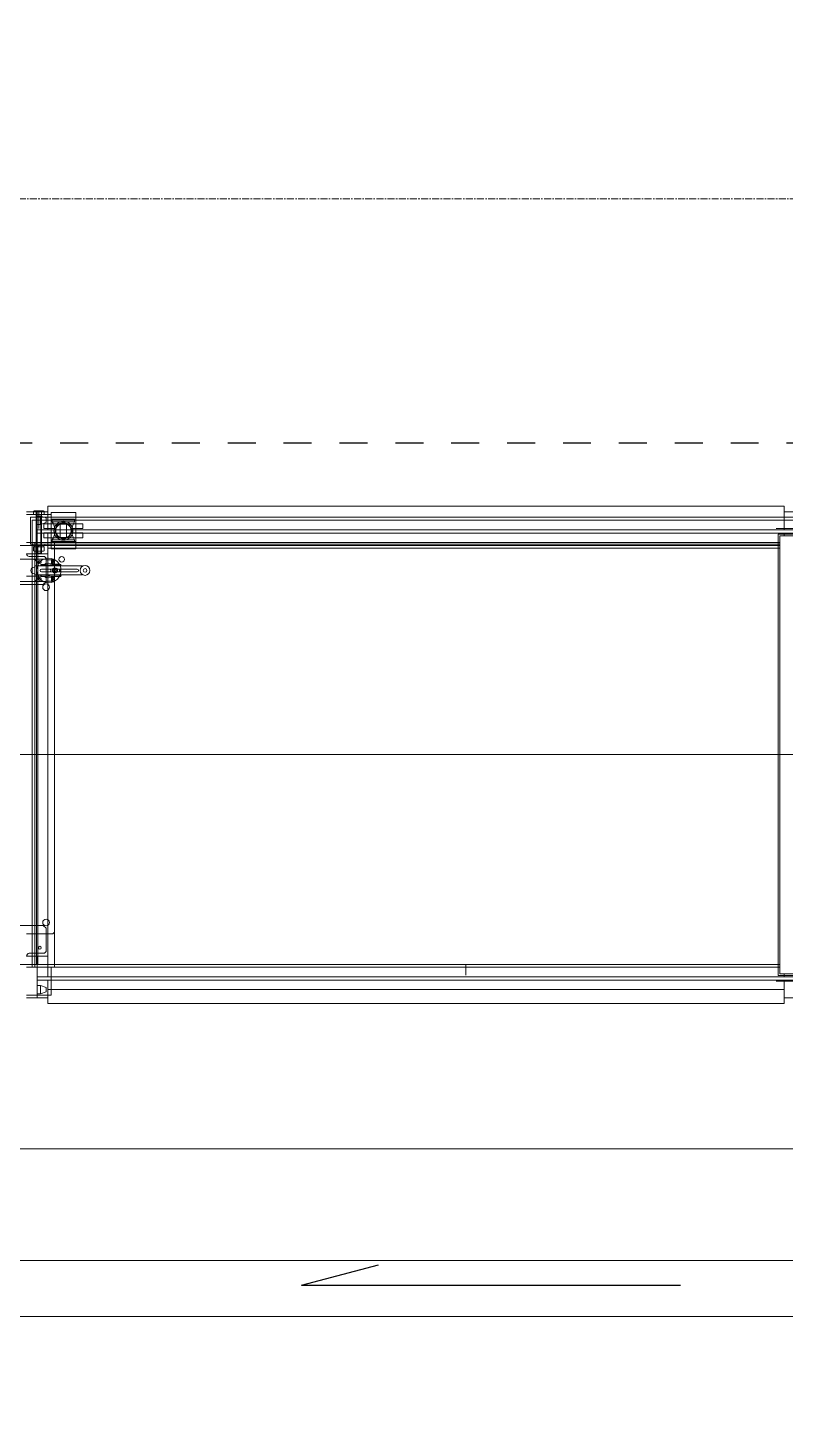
# Model space of a CAD drawing. Header units: millimetres. Extents: x 0 to 79600, y 0 to 55400.
# Drawn here: x 38730 to 40085, y 29911 to 32408 of the extents above; entities that cross this region are included whole.
import ezdxf

# ---------------------------------------------------------------- set-up
doc = ezdxf.new("R2010")
doc.units = ezdxf.units.MM
doc.header["$LTSCALE"] = 50
doc.linetypes.add('CENTER', pattern=[2, 1.25, -0.25, 0.25, -0.25])
doc.linetypes.add('JIS_02_1.0', pattern=[2, 1, -1])
for name, color, linetype in [('CURE', 104, 'JIS_02_1.0'), ('kutai', 7, 'Continuous'), ('kutai3', 253, 'Continuous'), ('MACHINE', 204, 'Continuous')]:
    doc.layers.add(name, color=color, linetype=linetype)
doc.layers.add('GRID', color=7, linetype='CENTER', lineweight=5)

# ---------------------------------------------------------------- blocks, each defined once
blk = doc.blocks.new('A$C6AD54ABD')
at = {"color": 0, "linetype": 'ByBlock', "lineweight": -2}
for p, q in [((1044.1, 436), (1025.1, 436)), ((1044.1, 446), (2362.1, 446)), ((1044.1, 421), (1044.1, 446)), ((1044.1, 414), (1044.1, 436)), ((2356.1, 381), (2356.1, 431)), ((2356.1, 431), (2400.1, 431)), ((2362.1, 446), (2362.1, 421)), ((2381.1, 436), (2362.1, 436)), ((2362.1, 436), (2362.1, 414)), ((2375.1, 428.5), (2365.1, 425)), ((2365.1, 425), (2365.1, 417)), ((2375.1, 413.5), (2375.1, 428.5)), ((2381.1, 428.5), (2375.1, 428.5)), ((2381.1, 361), (2381.1, 436)), ((2381.1, 436), (2400.1, 436)), ((2381.1, 361), (2381.1, 436)), ((2381.1, 413.5), (2381.1, 428.5)), ((1058.8, 406), (1002.8, 406)), ((2381.1, 404), (1025.1, 404)), ((1044.1, 421), (2362.1, 421)), ((1044.1, 421), (1044.1, 414)), ((2362.1, 421), (1044.1, 421)), ((1044.1, 414), (1044.1, 404)), ((1044.1, 404), (1044.1, 414)), ((2362.1, 414), (2362.1, 421)), ((2362.1, 414), (2362.1, 421)), ((2362.1, 404), (2362.1, 414)), ((2362.1, 404), (2362.1, 414)), ((2362.1, 414), (2362.1, 404)), ((2365.1, 417), (2375.1, 413.5)), ((2375.1, 413.5), (2381.1, 413.5)), ((445.1, 396), (1055.1, 396)), ((448.1, 393), (1052.1, 393)), ((1025.1, 398), (2381.1, 398)), ((1044.1, 393), (1044.1, 398)), ((1052.1, 393), (1052.1, -391)), ((1052.1, 381), (2387.1, 381)), ((1052.1, 376), (2380.1, 376)), ((1055.1, 386), (1055.1, 396)), ((1055.1, 386), (1055.1, -384)), ((1613.7, 377.1), (1613.7, 394.9)), ((2350.1, 381), (2350.1, -379)), ((2400.1, 381), (2356.1, 381)), ((2362.1, 371), (2362.1, 398)), ((2362.1, 371), (2362.1, 398)), ((2362.1, 398), (2362.1, 361)), ((2380.1, 376), (2380.1, -374)), ((2382.1, 1), (2382.1, 376)), ((2382.1, 376), (2425.1, 376)), ((2385.1, -379), (2385.1, 381)), ((2390.1, 381), (2387.1, 381)), ((2390.1, 381), (2390.1, -379)), ((2362.1, -369), (2362.1, 371)), ((2362.1, 361), (2381.1, 361)), ((2368.1, 356), (2365.1, 353)), ((2365.1, 311), (2365.1, 353)), ((2368.1, 356), (2395.1, 356)), ((2382.1, 361), (2381.1, 361)), ((2400.1, 361), (2382.1, 361)), ((2353.1, 321), (2350.1, 318)), ((2350.1, 318), (2350.1, -316)), ((2353.1, 321), (2400.1, 321)), ((2370.1, 306), (2365.1, 311)), ((2425.1, 306), (2370.1, 306)), ((0, 0), (3658, 0)), ((2382.1, 1), (2382.1, -374)), ((2300.3, -321.1), (2385.3, -321.1)), ((2300.3, -321.1), (2300.3, -321.9)), ((2338.3, -320.9), (2339.4, -320)), ((2338.3, -320.9), (2338.5, -321.1)), ((2339.6, -318.3), (2340.3, -318.3)), ((2353.4, -318.1), (2340.3, -318.1)), ((2340.3, -318.1), (2340.3, -321.1)), ((2340.7, -321.1), (2340.7, -318.1)), ((2340.7, -321.1), (2340.7, -318.1)), ((2358, -319.1), (2340.8, -319.1)), ((2340.8, -319.1), (2340.8, -321.1)), ((2341.7, -319.1), (2341.7, -318.1)), ((2341.7, -319.1), (2341.7, -318.1)), ((2353.1, -319), (2350.1, -316)), ((2353.1, -319), (2350.1, -316)), ((2350.6, -314.1), (2352.4, -312.3)), ((2350.6, -314.1), (2353.9, -317.4)), ((2352.6, -309.6), (2353.9, -309.6)), ((2353.1, -319), (2400.1, -319)), ((2353.9, -309.5), (2353.9, -317.8)), ((2355.2, -309.5), (2353.9, -309.5)), ((2355.2, -317.1), (2355.2, -309.5)), ((2355.2, -309.8), (2365.2, -309.8)), ((2362.2, -319.3), (2358.4, -319.3)), ((2373.8, -319.1), (2362.6, -319.1)), ((2363.6, -318.6), (2372.1, -318.6)), ((2363.6, -318.6), (2363.6, -319.1)), ((2370.1, -304), (2365.1, -309)), ((2365.1, -309), (2365.1, -351)), ((2365.2, -317), (2365.2, -309.1)), ((2365.2, -309.1), (2370.2, -309.1)), ((2367.7, -318.3), (2365.2, -315.8)), ((2370.2, -318.3), (2367.7, -318.3)), ((2425.1, -304), (2370.1, -304)), ((2425.1, -309.1), (2370.2, -309.1)), ((2370.2, -318.3), (2374.2, -318.3)), ((2372.1, -319.1), (2372.1, -318.6)), ((2373.8, -321.1), (2373.8, -319.1)), ((2374.2, -318.3), (2374.2, -321.1)), ((2381.7, -313.7), (2377.8, -321.1)), ((2385.3, -321.1), (2385.3, -323.1)), ((2385.3, -323.1), (2386.3, -323.1)), ((2300.3, -337.1), (2300.3, -336.3)), ((2385.3, -337.1), (2300.3, -337.1)), ((2330.2, -326.6), (2309.3, -326.6)), ((2309.3, -331.6), (2330.2, -331.6)), ((2373.3, -326.6), (2330.2, -326.6)), ((2330.2, -331.6), (2373.3, -331.6)), ((2340.3, -339.1), (2338.3, -337.3)), ((2338.8, -331.6), (2338.8, -326.6)), ((2339.6, -339.8), (2340.3, -339.8)), ((2340.3, -337.1), (2340.3, -340.1)), ((2353.4, -340.1), (2340.3, -340.1)), ((2340.7, -331.6), (2340.7, -326.6)), ((2340.7, -340.1), (2340.7, -337.1)), ((2340.7, -340.1), (2340.7, -337.1)), ((2340.8, -326.6), (2340.8, -331.6)), ((2340.8, -337.1), (2340.8, -339.1)), ((2340.8, -339.1), (2358, -339.1)), ((2341.7, -340.1), (2341.7, -339.1)), ((2341.7, -340.1), (2341.7, -339.1)), ((2347, -329.1), (2348.1, -327.1)), ((2348.1, -331.1), (2347, -329.1)), ((2348.1, -327.1), (2350.5, -327.1)), ((2348.1, -331.1), (2350.5, -331.1)), ((2351.6, -329.1), (2350.5, -327.1)), ((2350.5, -331.1), (2351.6, -329.1)), ((2350.6, -344.1), (2352.4, -342.3)), ((2350.6, -344.1), (2353.9, -347.4)), ((2352.6, -348.6), (2353.9, -348.6)), ((2353.9, -340.4), (2353.9, -348.7)), ((2355.2, -348.7), (2353.9, -348.7)), ((2355.2, -348.7), (2355.2, -341)), ((2355.2, -348.3), (2365.2, -348.3)), ((2358.4, -338.8), (2362.2, -338.8)), ((2362.6, -339.1), (2373.8, -339.1)), ((2365.2, -342.4), (2367.7, -339.9)), ((2365.2, -349.1), (2365.2, -341.1)), ((2370.2, -349.1), (2365.2, -349.1)), ((2367.7, -339.9), (2370.2, -339.9)), ((2374.2, -339.9), (2370.2, -339.9)), ((2370.2, -349.1), (2425.1, -349.1)), ((2373.8, -339.1), (2373.8, -337.1)), ((2374.2, -337.1), (2374.2, -339.9)), ((2377.8, -337.1), (2381.7, -344.5)), ((2385.3, -337.1), (2385.3, -335.1)), ((2386.3, -335.1), (2385.3, -335.1)), ((1052.1, -369), (2362.1, -369)), ((2380.1, -374), (1052.1, -374)), ((2312.1, -367.7), (2356.1, -367.7)), ((2312.1, -432.7), (2312.1, -367.7)), ((2356.1, -367.7), (2356.1, -432.7)), ((2380.1, -359), (2362.1, -359)), ((2362.1, -359), (2362.1, -379)), ((2368.1, -354), (2365.1, -351)), ((2367.6, -373.9), (2367.6, -375.9)), ((2388.6, -373.9), (2367.6, -373.9)), ((2368.1, -354), (2395.1, -354)), ((2368.3, -364.3), (2369.9, -363.4)), ((2368.3, -371.4), (2368.3, -364.3)), ((2387.9, -371.4), (2368.3, -371.4)), ((2368.9, -371.4), (2368.9, -373.9)), ((2369.9, -363.4), (2386.4, -363.4)), ((2373.1, -360.3), (2374.4, -359)), ((2373.1, -429), (2373.1, -360.3)), ((2373.1, -360.3), (2383.1, -360.3)), ((2373.2, -371.4), (2373.2, -364.3)), ((2374.4, -359), (2381.8, -359)), ((2374.4, -426), (2374.4, -359)), ((2377.4, -371.4), (2378.8, -373.9)), ((2381.1, -359), (2380.1, -359)), ((2382.1, -359), (2381.1, -359)), ((2381.1, -359), (2381.1, -434)), ((2381.1, -434), (2381.1, -359)), ((2381.8, -359), (2383.1, -360.3)), ((2381.8, -426), (2381.8, -359)), ((2400.1, -359), (2382.1, -359)), ((2382.1, -374), (2425.1, -374)), ((2383, -371.4), (2383, -364.3)), ((2383.1, -360.3), (2383.1, -429)), ((2386.4, -363.4), (2387.9, -364.3)), ((2387.3, -373.9), (2387.3, -371.4)), ((2387.9, -364.3), (2387.9, -371.4)), ((2388.6, -375.9), (2388.6, -373.9)), ((1055.1, -394), (445.1, -394)), ((1052.1, -391), (448.1, -391)), ((1025.1, -396), (2381.1, -396)), ((1044.1, -391), (1044.1, -396)), ((1052.1, -375.9), (2393.1, -375.9)), ((1052.1, -379), (2387.1, -379)), ((1055.1, -384), (1055.1, -394)), ((2299.1, -388.2), (2299.6, -387.7)), ((2299.1, -395.7), (2299.1, -388.2)), ((2299.6, -396.2), (2299.1, -395.7)), ((2299.6, -387.7), (2368.6, -387.7)), ((2319.1, -396.2), (2299.6, -396.2)), ((2312.1, -419.7), (2312.1, -380.7)), ((2312.1, -380.7), (2356.1, -380.7)), ((2314.1, -379), (2314.1, -384)), ((2354.1, -379), (2314.1, -379)), ((2314.1, -384), (2354.1, -384)), ((2319.1, -396.2), (2319.1, -404.2)), ((2328.6, -388.2), (2328.1, -387.7)), ((2328.6, -412.2), (2328.6, -388.2)), ((2328.6, -388.2), (2339.6, -388.2)), ((2339.6, -388.2), (2340.1, -387.7)), ((2339.6, -388.2), (2339.6, -412.2)), ((2349.1, -404.2), (2349.1, -396.2)), ((2368.6, -396.2), (2349.1, -396.2)), ((2354.1, -384), (2354.1, -379)), ((2400.1, -379), (2356.1, -379)), ((2356.1, -379), (2356.1, -429)), ((2356.1, -380.2), (2356.1, -430.2)), ((2356.1, -380.2), (2356.1, -430.2)), ((2356.1, -380.7), (2356.1, -419.7)), ((2362.1, -396), (2362.1, -379)), ((2362.1, -396), (2362.1, -379)), ((2362.1, -379), (2362.1, -396)), ((2367.6, -375.9), (2388.6, -375.9)), ((2368.6, -387.7), (2369.1, -388.2)), ((2368.6, -396.2), (2369.1, -395.7)), ((2369.1, -388.2), (2369.1, -395.7)), ((2387.1, -379), (2390.1, -379)), ((2390.1, -379), (2390.1, -419)), ((2393.1, -375.9), (2393.1, -424.5)), ((450.1, -419), (2387.1, -419)), ((1058.8, -404), (1002.8, -404)), ((2381.1, -402), (1025.1, -402)), ((1044.1, -402), (1044.1, -412)), ((1044.1, -412), (1044.1, -402)), ((1044.1, -412), (1044.1, -419)), ((1044.1, -434), (1044.1, -412)), ((2362.1, -419), (1044.1, -419)), ((2362.1, -419), (1044.1, -419)), ((1044.1, -419), (1044.1, -444)), ((2299.1, -404.7), (2299.6, -404.2)), ((2299.1, -412.2), (2299.1, -404.7)), ((2299.1, -412.2), (2299.6, -412.7)), ((2319.1, -404.2), (2299.6, -404.2)), ((2299.6, -412.7), (2368.6, -412.7)), ((2356.1, -419.7), (2312.1, -419.7)), ((2314.1, -416), (2314.1, -421)), ((2354.1, -416), (2314.1, -416)), ((2314.1, -421), (2354.1, -421)), ((2328.6, -412.2), (2328.1, -412.7)), ((2328.6, -412.2), (2339.6, -412.2)), ((2339.6, -412.2), (2340.1, -412.7)), ((2368.6, -404.2), (2349.1, -404.2)), ((2354.1, -421), (2354.1, -416)), ((2362.1, -412), (2362.1, -402)), ((2362.1, -412), (2362.1, -402)), ((2362.1, -402), (2362.1, -412)), ((2362.1, -419), (2362.1, -412)), ((2362.1, -424), (2362.1, -412)), ((2362.1, -412), (2362.1, -434)), ((2362.1, -444), (2362.1, -419)), ((2365.1, -415), (2375.1, -411.5)), ((2365.1, -423), (2365.1, -415)), ((2375.1, -426.5), (2365.1, -423)), ((2368.6, -404.2), (2369.1, -404.7)), ((2368.6, -412.7), (2369.1, -412.2)), ((2369.1, -412.2), (2369.1, -404.7)), ((2375.1, -411.5), (2375.1, -426.5)), ((2375.1, -411.5), (2381.1, -411.5)), ((2378.1, -435.4), (2378.1, -404.2)), ((2381.1, -411.5), (2381.1, -426.5)), ((2390.1, -419), (2387.1, -419)), ((2393.1, -424.5), (457.1, -424.5)), ((1025.1, -434), (1044.1, -434)), ((1044.1, -444), (2362.1, -444)), ((2356.1, -432.7), (2312.1, -432.7)), ((2356.1, -429), (2400.1, -429)), ((2362.1, -434), (2381.1, -434)), ((2387.9, -429), (2368.3, -429)), ((2368.3, -429), (2368.3, -435.1)), ((2368.3, -435.1), (2369.9, -436)), ((2369.9, -436), (2386.4, -436)), ((2373.1, -426), (2383.1, -426)), ((2373.1, -429), (2374.4, -426)), ((2373.2, -429), (2373.2, -435.1)), ((2381.1, -426.5), (2375.1, -426.5)), ((2381.1, -434), (2400.1, -434)), ((2383.1, -429), (2381.8, -426)), ((2383, -429), (2383, -435.1)), ((2386.4, -436), (2387.9, -435.1)), ((2387.9, -435.1), (2387.9, -429))]:
    blk.add_line(p, q, dxfattribs=at)
for centre, radius in [((2376.4, 346), 2.6), ((2365.1, 301), 6), ((2365.1, 301), 6), ((2365.1, -299), 6), ((2365.1, -299), 6), ((2295.3, -329.1), 8.75), ((2360.3, -329.1), 21.9), ((2349.3, -329.1), 4.75), ((2376.4, -314), 2.6), ((2295.3, -329.1), 3.25), ((2337.1, -349), 5), ((2337.1, -349), 5), ((2349.3, -329.1), 4.25), ((2376.4, -344), 2.6), ((2376.4, -344), 2.6), ((2376.4, -344), 2.6), ((2376.4, -344.2), 2.6), ((2334.1, -400.2), 17), ((2334.1, -400.2), 17), ((2334.1, -400.2), 14.7), ((2334.1, -400.2), 13.6)]:
    blk.add_circle(centre, radius, dxfattribs=at)
for centre, radius, start, end in [((2395.1, 361), 5, 270, 0), ((2345.3, -321.1), 7, 163.0422, 180), ((2339.6, -319.3), 1, 90, 163.0422), ((2362.6, -314.1), 12, 163.8086, 196.1914), ((2352.6, -311.2), 1.6, 90, 163.8086), ((2352.6, -317), 1.6, 196.1914, 223.4324), ((2360.3, -329.1), 13, 53.8711, 129.7151), ((2360.3, -315.8), 4, 234.3409, 305.6591), ((2389.3, -317.6), 8.55, 90, 152.425), ((2386.3, -329.1), 6, 270, 90), ((2309.3, -329.1), 2.5, 90, 270), ((2345.3, -337.1), 7, 180, 196.9576), ((2339.6, -338.8), 1, 196.9576, 270), ((2362.6, -344.1), 12, 163.8086, 196.1914), ((2352.6, -341.2), 1.6, 136.5664, 163.8086), ((2352.6, -347), 1.6, 196.1914, 270), ((2360.3, -329.1), 13, 230.2849, 309.7151), ((2360.3, -329.1), 3.65, 136.7698, 223.2302), ((2360.3, -329.1), 3.58, 135.6291, 224.3709), ((2360.3, -342.3), 4, 54.3409, 125.6591), ((2373.3, -329.1), 2.5, 270, 90), ((2389.3, -340.5), 8.55, 207.575, 270), ((2370.7, -367.2), 3.78, 49.5701, 90), ((2378.1, -377.2), 13.8, 69.1359, 110.8641), ((2385.5, -367.2), 3.78, 90, 130.4299), ((2395.1, -359), 5, 0, 90), ((2291, -400), 28.1, 325.292, 34.708), ((2377.2, -400), 28.1, 145.292, 214.708), ((2370.7, -432.2), 3.78, 270, 310.4299), ((2378.1, -422.2), 13.8, 249.1359, 290.8641), ((2385.5, -432.2), 3.78, 229.5701, 270)]:
    blk.add_arc(centre, radius, start, end, dxfattribs=at)

msp = doc.modelspace()

# ---------------------------------------------------------------- linework, layer by layer
at = {"layer": 'CURE'}
msp.add_lwpolyline([(31590.6, 16913.1), (47549.6, 16913.1), (47549.6, 21571.1), (47859.6, 21571.1), (47859.6, 25299.1), (48163.6, 25299.1), (48163.6, 29837.1), (45469.6, 29837.1), (45469.6, 30404.7), (44353.4, 31051.1), (43126.6, 31051.1), (43126.6, 31361.1), (41837.6, 31361.1), (41837.6, 31665.1), (37569.6, 31665.1), (37569.6, 32852.1), (36592.6, 32852.1), (36592.6, 33162.1), (35585.9, 33162.1), (33610.6, 33663.6)], dxfattribs=at)
at = {"layer": 'GRID', "ltscale": 0.2}
msp.add_line((11233.6, 32102.1), (50809.6, 32102.1), dxfattribs=at)
at = {"layer": 'kutai', "lineweight": 20}
for p, q in [((36609.6, 30402.1), (39790.3, 30402.1)), ((39790.3, 30402.1), (44509.6, 30402.1)), ((36609.6, 30202.1), (44309.6, 30202.1)), ((44309.6, 30102.1), (36609.6, 30102.1))]:
    msp.add_line(p, q, dxfattribs=at)
at = {"layer": 'kutai3'}
for q in [(39357.1, 30194.8), (39897.6, 30157.9)]:
    msp.add_line((39219.3, 30157.9), q, dxfattribs=at)

# ---------------------------------------------------------------- block references
at = {"layer": 'MACHINE', "lineweight": 5, "rotation": 180}
msp.add_blockref('A$C6AD54ABD', (41127.6, 31108.1), dxfattribs=at)

doc.saveas('drawing.dxf')
